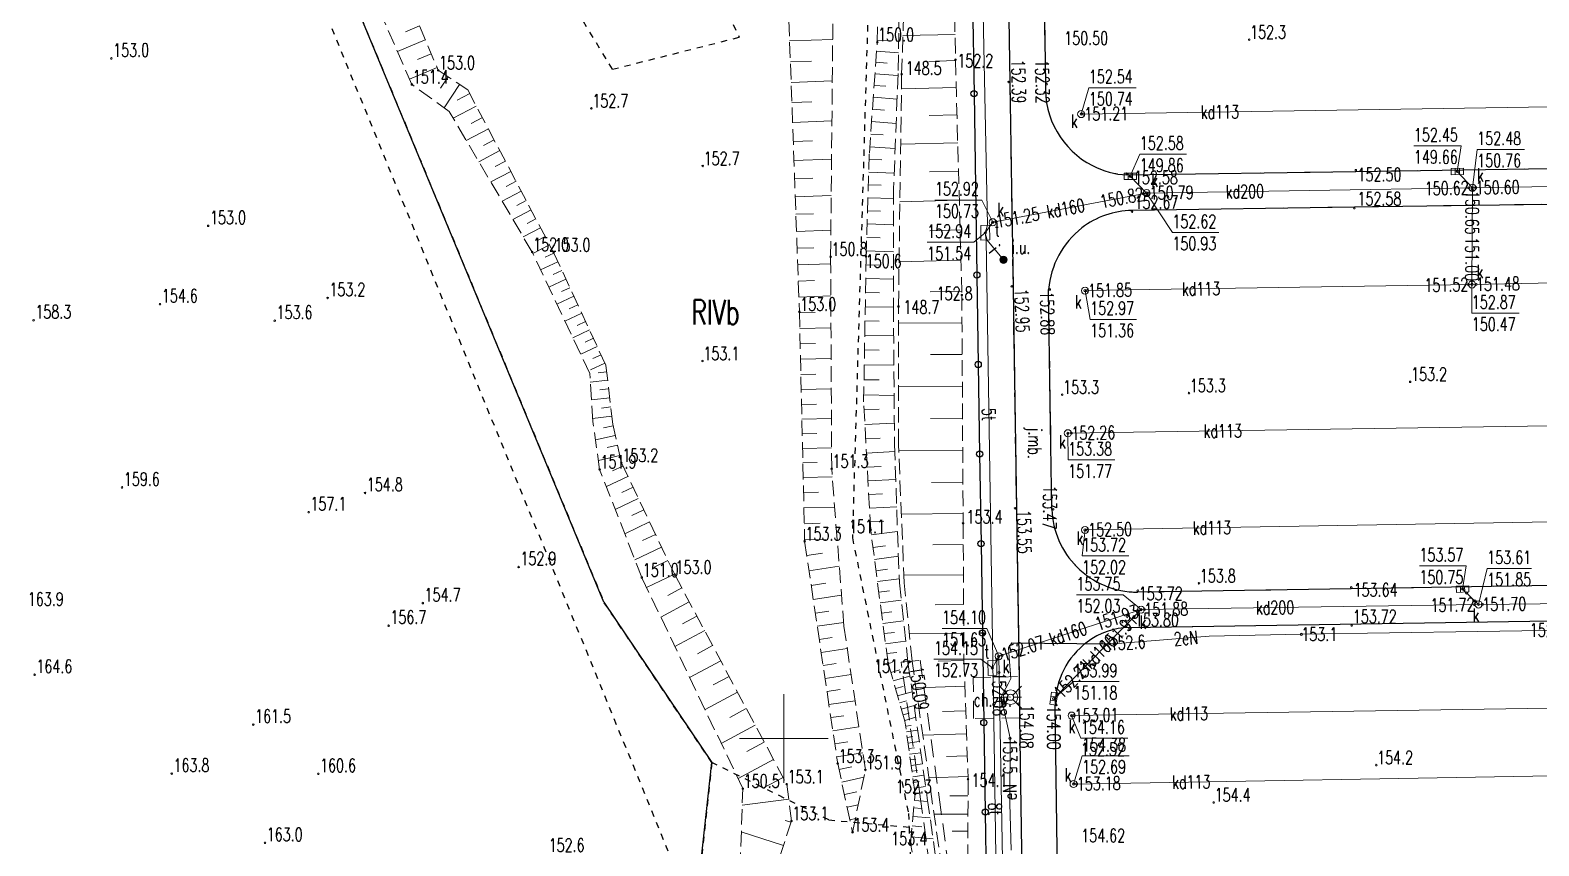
# Model space of a CAD drawing. Header units: metres. Extents: x 7583802 to 7586368, y 5958992 to 5960558.
# Drawn here: x 7585615.1 to 7585785, y 5959187.9 to 5959279.8 of the extents above; entities that cross this region are included whole.
import ezdxf
from ezdxf.enums import TextEntityAlignment as Align

# ---------------------------------------------------------------- set-up
doc = ezdxf.new("R2010")
doc.units = ezdxf.units.M
for name, pattern in [('1', [0]), ('2', [3, 2, -1]), ('3_1', [0]), ('3_BUBZ02', [2.45, 1.75, -0.7]), ('3_BUBZ02G', [2.45, 1.75, -0.7]), ('3_KTCR02', [3, 2, -1]), ('3_KTJZ01', [4, 3, -1]), ('3_KTKR01', [0]), ('4_1', [0]), ('4_SUOP03_13', [0]), ('4_SUPE_01', [0]), ('4_SUPI_01', [0]), ('4_SUPK_01', [0]), ('4_SUPT_01', [0]), ('4_SUUS22_02', [0]), ('BUF', [0]), ('GUZ', [1.4, 0.7, -0.7])]:
    doc.linetypes.add(name, pattern=pattern)
doc.layers.get('0').update_dxf_attribs({"color": 250, "linetype": 'CONTINUOUS', "lineweight": 100})
for name, color, linetype, lineweight in [('1000_L_1', 7, '1', 18), ('BUBZ_L_1', 7, '3_BUBZ02', 18), ('DZIALKI-G_L_0', 7, '1', 25), ('EBTPO_L_2', 7, '1', 18), ('KONTURY_L_0', 114, '2', 25), ('KONTURY_NR_T_0', 114, 'CONTINUOUS', 25), ('KTCR_E_T_1', 7, 'CONTINUOUS', 15), ('KTCR_L_1', 7, '3_KTCR02', 18), ('KTJZ_E_T_0', 7, 'CONTINUOUS', 15), ('KTJZ_L_0', 7, '3_KTJZ01', 18), ('KTKR_L_0', 7, '3_KTKR01', 25), ('KTOK_L_4', 7, 'CONTINUOUS', 25), ('RTPW_T_0', 7, 'CONTINUOUS', 15), ('RTPW_T_1', 7, 'CONTINUOUS', 15), ('SUOE_L_1', 1, '4_SUOP03_13', 25), ('SUPE_E_T_3', 1, 'CONTINUOUS', 15), ('SUPE_L_3', 1, '4_SUPE_01', 18), ('SUPI_E_T_0', 7, 'CONTINUOUS', 15), ('SUPI_L_0', 7, '4_SUPI_01', 18), ('SUPK_E_T_0', 34, 'CONTINUOUS', 15), ('SUPK_L_0', 34, '4_SUPK_01', 18), ('SUPT_E_T_0', 30, 'CONTINUOUS', 15), ('SUPT_L_0', 30, '4_SUPT_01', 18), ('SUSM_T_1', 7, 'CONTINUOUS', 18), ('SUTE_T_0', 1, 'CONTINUOUS', 18), ('SUTK_T_0', 34, 'CONTINUOUS', 18), ('SUTT_T_0', 30, 'CONTINUOUS', 18), ('SUUI_E_T_6', 7, 'CONTINUOUS', 15), ('SUUI_T_8', 7, 'CONTINUOUS', 18), ('SUUK_E_T_3', 7, 'CONTINUOUS', 15), ('SUUK_T_0', 7, 'CONTINUOUS', 18), ('SUUK_T_4', 7, 'CONTINUOUS', 13), ('SUUT_E_T_3', 7, 'CONTINUOUS', 15), ('SUUT_L_3', 7, '4_SUUS22_02', 13)]:
    doc.layers.add(name, color=color, linetype=linetype, lineweight=lineweight)
doc.styles.get("Standard").update_dxf_attribs({"font": 'Simplex.SHX', "width": 0.75})

# ---------------------------------------------------------------- blocks, each defined once
blk = doc.blocks.new('3_RTPW01')
at = {"linetype": 'CONTINUOUS'}
blk.add_circle((0, 0), 0.09, dxfattribs=at)
blk = doc.blocks.new('3_RTPW02')
at = {"linetype": 'CONTINUOUS'}
blk.add_circle((0, 0), 0.09, dxfattribs=at)
blk = doc.blocks.new('4_SUSM02')
at = {"linetype": 'CONTINUOUS'}
for p, q in [((-1.2542, 0), (-0.35, 0)), ((-0.2482, 0.2459), (-1.2318, 1.2296)), ((0.2437, 0.2459), (1.2274, 1.2296)), ((0.3456, 0), (1.2498, 0)), ((-0.2482, -0.2459), (-1.2318, -1.2296)), ((0.2437, -0.2459), (1.2274, -1.2296))]:
    blk.add_line(p, q, dxfattribs=at)
blk.add_circle((-0.0022, 0), 0.3478, dxfattribs=at)
blk = doc.blocks.new('4_SUPS01_03')
at = {"linetype": 'CONTINUOUS'}
blk.add_circle((0, 0), 0.125, dxfattribs=at)
blk = doc.blocks.new('4_SUPS01_05')
at = {"linetype": 'CONTINUOUS'}
blk.add_circle((0, 0), 0.125, dxfattribs=at)
blk = doc.blocks.new('4_SUPS01_07')
at = {"linetype": 'CONTINUOUS'}
blk.add_circle((0, 0), 0.125, dxfattribs=at)
blk = doc.blocks.new('4_SUUS31_01')
at = {"linetype": 'CONTINUOUS'}
for radius in [0.4, 0.36, 0.32, 0.28, 0.24, 0.2, 0.16, 0.12, 0.08, 0.04, 0.0114]:
    blk.add_circle((0, 0), radius, dxfattribs=at)
blk = doc.blocks.new('4_SUUS05')
at = {"linetype": 'CONTINUOUS'}
for p, q in [((-0.7, -0.35), (-0.7, 0.35)), ((-0.7, 0.35), (0.7, 0.35)), ((-0.24, 0.35), (-0.24, -0.35)), ((0.24, 0.35), (0.24, -0.35)), ((0.7, 0.35), (0.7, -0.35)), ((0.7, -0.35), (-0.7, -0.35))]:
    blk.add_line(p, q, dxfattribs=at)
blk = doc.blocks.new('4_SUUS22_01')
at = {"linetype": 'CONTINUOUS'}
blk.add_circle((0, 0), 0.4, dxfattribs=at)

msp = doc.modelspace()

# ---------------------------------------------------------------- linework, layer by layer
at = {"layer": '1000_L_1', "linetype": '1'}
for p, q in [((7585700, 5959195), (7585700, 5959205)), ((7585695, 5959200), (7585705, 5959200))]:
    msp.add_line(p, q, dxfattribs=at)
at = {"layer": 'BUBZ_L_1', "linetype": '3_BUBZ02G'}
for p, q in [((7585718.7, 5959313.23), (7585719.34, 5959276.48)), ((7585649.42, 5959302.85), (7585661.08, 5959275.29)), ((7585710.53, 5959278.45), (7585710.8, 5959289.65)), ((7585700.49, 5959283.34), (7585701.76, 5959248.09)), ((7585709.64, 5959265.95), (7585710.53, 5959278.45)), ((7585719.34, 5959276.48), (7585720.06, 5959249.98)), ((7585661.08, 5959275.29), (7585664.41, 5959273.08)), ((7585664.41, 5959273.08), (7585674.08, 5959254.76)), ((7585709.27, 5959254.31), (7585709.64, 5959265.95)), ((7585674.08, 5959254.76), (7585679.97, 5959242.04)), ((7585709, 5959237.92), (7585709.27, 5959254.31)), ((7585720.06, 5959249.98), (7585720.2, 5959224.25)), ((7585701.76, 5959248.09), (7585702.35, 5959222.23)), ((7585679.97, 5959242.04), (7585680.74, 5959235.43)), ((7585709.79, 5959223.51), (7585709, 5959237.92)), ((7585680.74, 5959235.43), (7585681.72, 5959231.06)), ((7585681.72, 5959231.06), (7585687.72, 5959218.47)), ((7585711.75, 5959208.49), (7585709.79, 5959223.51)), ((7585720.2, 5959224.25), (7585720.3, 5959208.87)), ((7585702.35, 5959222.23), (7585706.08, 5959197.18)), ((7585687.72, 5959218.47), (7585700.34, 5959194.86)), ((7585713.64, 5959201.98), (7585711.75, 5959208.49)), ((7585720.3, 5959208.87), (7585720.76, 5959195.43)), ((7585714.8, 5959193.78), (7585713.64, 5959201.98)), ((7585706.08, 5959197.18), (7585707.75, 5959189.45)), ((7585700.34, 5959194.86), (7585700.87, 5959190.72)), ((7585720.76, 5959195.43), (7585720.72, 5959183.57)), ((7585714.28, 5959188.18), (7585714.8, 5959193.78)), ((7585700.87, 5959190.72), (7585697.77, 5959181.21)), ((7585715.26, 5959182.36), (7585714.28, 5959188.18))]:
    msp.add_line(p, q, dxfattribs=at)
at = {"layer": 'BUBZ_L_1', "linetype": '3_BUBZ02'}
for p, q in [((7585658.12, 5959273.69), (7585645.49, 5959302.56)), ((7585713.17, 5959289.26), (7585712.87, 5959274.92)), ((7585713.28, 5959274.84), (7585713.74, 5959289.26)), ((7585705.28, 5959254.28), (7585705.54, 5959281.65)), ((7585712.87, 5959274.92), (7585712.37, 5959261.92)), ((7585712.92, 5959248.68), (7585713.28, 5959274.84)), ((7585662.33, 5959270.63), (7585658.12, 5959273.69)), ((7585671.67, 5959254.81), (7585662.33, 5959270.63)), ((7585712.37, 5959261.92), (7585712.35, 5959248.7)), ((7585678.15, 5959241.14), (7585671.67, 5959254.81)), ((7585705.4, 5959230.4), (7585705.28, 5959254.28)), ((7585712.35, 5959248.7), (7585712.47, 5959233.12)), ((7585712.92, 5959233.15), (7585712.92, 5959248.68)), ((7585678.5, 5959235.73), (7585678.15, 5959241.14)), ((7585679.26, 5959230.33), (7585678.5, 5959235.73)), ((7585712.47, 5959233.12), (7585713.02, 5959217.55)), ((7585713.57, 5959217.54), (7585712.92, 5959233.15)), ((7585684.02, 5959218.14), (7585679.26, 5959230.33)), ((7585706.78, 5959212.65), (7585705.4, 5959230.4)), ((7585695.39, 5959194.37), (7585684.02, 5959218.14)), ((7585713.02, 5959217.55), (7585713.99, 5959208.59)), ((7585714.46, 5959208.72), (7585713.57, 5959217.54)), ((7585709.19, 5959196.47), (7585706.78, 5959212.65)), ((7585713.99, 5959208.59), (7585716.17, 5959193.27)), ((7585718.16, 5959182.92), (7585714.46, 5959208.72)), ((7585707.75, 5959189.45), (7585709.19, 5959196.47)), ((7585695, 5959182.96), (7585695.39, 5959194.37)), ((7585716.17, 5959193.27), (7585717.64, 5959182.76))]:
    msp.add_line(p, q, dxfattribs=at)
at = {"layer": 'BUBZ_L_1', "linetype": '3_1'}
for p, q in [((7585658.96, 5959280.29), (7585657.39, 5959279.63)), ((7585659.63, 5959278.72), (7585656.5, 5959277.39)), ((7585700.66, 5959278.6), (7585705.51, 5959278.77)), ((7585710.54, 5959278.68), (7585711.74, 5959278.65)), ((7585719.29, 5959279.31), (7585713.42, 5959279.2)), ((7585660.29, 5959277.15), (7585658.74, 5959276.49)), ((7585700.75, 5959276.23), (7585703.12, 5959276.31)), ((7585710.37, 5959276.19), (7585711.63, 5959276.1)), ((7585710.46, 5959277.45), (7585712.92, 5959277.27)), ((7585719.34, 5959276.37), (7585716.33, 5959276.29)), ((7585660.95, 5959275.6), (7585657.86, 5959274.29)), ((7585662.2, 5959274.55), (7585661.35, 5959273.26)), ((7585710.28, 5959274.89), (7585712.86, 5959274.71)), ((7585663.49, 5959273.69), (7585661.74, 5959271.06)), ((7585700.83, 5959273.91), (7585705.47, 5959274.08)), ((7585710.18, 5959273.58), (7585711.5, 5959273.49)), ((7585719.42, 5959273.36), (7585713.26, 5959273.19)), ((7585665.37, 5959271.25), (7585662.77, 5959269.88)), ((7585664.63, 5959272.66), (7585663.23, 5959271.92)), ((7585700.91, 5959271.64), (7585703.18, 5959271.72)), ((7585710.09, 5959272.24), (7585712.76, 5959272.05)), ((7585666.06, 5959269.95), (7585664.79, 5959269.28)), ((7585700.99, 5959269.42), (7585705.43, 5959269.58)), ((7585709.89, 5959269.5), (7585712.65, 5959269.31)), ((7585709.99, 5959270.89), (7585711.35, 5959270.79)), ((7585719.51, 5959270.28), (7585716.36, 5959270.19)), ((7585666.73, 5959268.68), (7585664.25, 5959267.38)), ((7585709.79, 5959268.1), (7585711.2, 5959268)), ((7585668.02, 5959266.24), (7585665.66, 5959264.99)), ((7585667.38, 5959267.44), (7585666.17, 5959266.81)), ((7585701.07, 5959267.26), (7585703.24, 5959267.33)), ((7585709.69, 5959266.67), (7585712.55, 5959266.47)), ((7585719.59, 5959267.13), (7585713.17, 5959266.96)), ((7585668.65, 5959265.05), (7585667.49, 5959264.45)), ((7585701.15, 5959265.14), (7585705.38, 5959265.29)), ((7585709.62, 5959265.24), (7585711.06, 5959265.19)), ((7585669.26, 5959263.9), (7585667, 5959262.71)), ((7585669.85, 5959262.78), (7585668.75, 5959262.2)), ((7585701.22, 5959263.07), (7585703.29, 5959263.14)), ((7585709.57, 5959263.8), (7585712.44, 5959263.71)), ((7585719.68, 5959263.92), (7585716.4, 5959263.83)), ((7585670.43, 5959261.68), (7585668.28, 5959260.54)), ((7585701.29, 5959261.04), (7585705.35, 5959261.18)), ((7585709.48, 5959260.93), (7585712.37, 5959260.84)), ((7585709.53, 5959262.38), (7585710.96, 5959262.33)), ((7585671.55, 5959259.56), (7585669.5, 5959258.48)), ((7585670.99, 5959260.6), (7585669.95, 5959260.05)), ((7585709.43, 5959259.47), (7585710.9, 5959259.42)), ((7585719.77, 5959260.64), (7585713.08, 5959260.46)), ((7585672.61, 5959257.54), (7585670.67, 5959256.51)), ((7585672.09, 5959258.54), (7585671.09, 5959258.01)), ((7585701.36, 5959259.06), (7585703.35, 5959259.13)), ((7585709.39, 5959257.98), (7585712.36, 5959257.88)), ((7585673.13, 5959256.56), (7585672.18, 5959256.06)), ((7585701.43, 5959257.12), (7585705.31, 5959257.26)), ((7585709.34, 5959256.46), (7585710.85, 5959256.42)), ((7585719.86, 5959257.3), (7585716.45, 5959257.21)), ((7585673.63, 5959255.61), (7585671.76, 5959254.63)), ((7585674.12, 5959254.68), (7585673.14, 5959254.22)), ((7585701.5, 5959255.23), (7585703.4, 5959255.3)), ((7585709.29, 5959254.93), (7585712.36, 5959254.83)), ((7585674.57, 5959253.7), (7585672.62, 5959252.8)), ((7585675.02, 5959252.72), (7585674.05, 5959252.28)), ((7585701.57, 5959253.37), (7585705.28, 5959253.5)), ((7585709.25, 5959253.38), (7585710.81, 5959253.35)), ((7585719.95, 5959253.89), (7585712.99, 5959253.7)), ((7585675.47, 5959251.76), (7585673.54, 5959250.86)), ((7585675.92, 5959250.79), (7585674.96, 5959250.35)), ((7585701.64, 5959251.54), (7585703.46, 5959251.61)), ((7585709.23, 5959251.82), (7585712.35, 5959251.76)), ((7585676.36, 5959249.83), (7585674.45, 5959248.94)), ((7585701.7, 5959249.74), (7585705.3, 5959249.87)), ((7585709.2, 5959250.24), (7585710.78, 5959250.22)), ((7585720.05, 5959250.4), (7585716.49, 5959250.31)), ((7585677.25, 5959247.92), (7585675.35, 5959247.04)), ((7585676.81, 5959248.87), (7585675.85, 5959248.43)), ((7585701.76, 5959247.97), (7585703.54, 5959248.01)), ((7585709.18, 5959248.65), (7585712.35, 5959248.6)), ((7585678.12, 5959246.03), (7585676.24, 5959245.16)), ((7585677.69, 5959246.97), (7585676.74, 5959246.54)), ((7585701.8, 5959246.21), (7585705.32, 5959246.29)), ((7585709.15, 5959247.05), (7585710.76, 5959247.02)), ((7585720.08, 5959246.85), (7585712.92, 5959246.81)), ((7585678.99, 5959244.16), (7585677.13, 5959243.3)), ((7585678.56, 5959245.09), (7585677.62, 5959244.66)), ((7585701.84, 5959244.47), (7585703.59, 5959244.51)), ((7585709.12, 5959245.42), (7585712.38, 5959245.37)), ((7585679.85, 5959242.3), (7585678.23, 5959241.55)), ((7585679.42, 5959243.23), (7585678.49, 5959242.8)), ((7585701.88, 5959242.74), (7585705.34, 5959242.82)), ((7585709.1, 5959243.78), (7585710.74, 5959243.75)), ((7585720.1, 5959243.27), (7585716.51, 5959243.25)), ((7585680.05, 5959241.31), (7585679.1, 5959241.2)), ((7585701.92, 5959241.03), (7585703.63, 5959241.06)), ((7585709.07, 5959242.11), (7585712.4, 5959242.06)), ((7585680.17, 5959240.36), (7585678.21, 5959240.14)), ((7585680.28, 5959239.39), (7585679.28, 5959239.27)), ((7585701.96, 5959239.33), (7585705.35, 5959239.41)), ((7585709.04, 5959240.42), (7585710.73, 5959240.4)), ((7585720.12, 5959239.68), (7585712.92, 5959239.64)), ((7585680.4, 5959238.39), (7585678.34, 5959238.15)), ((7585680.51, 5959237.36), (7585679.46, 5959237.24)), ((7585702, 5959237.65), (7585703.68, 5959237.68)), ((7585709.01, 5959238.72), (7585712.43, 5959238.66)), ((7585709.05, 5959237.02), (7585710.74, 5959237.11)), ((7585680.64, 5959236.31), (7585678.48, 5959236.06)), ((7585702.04, 5959235.98), (7585705.37, 5959236.05)), ((7585709.14, 5959235.37), (7585712.45, 5959235.55)), ((7585720.14, 5959236.08), (7585716.53, 5959236.06)), ((7585681.02, 5959234.16), (7585678.79, 5959233.66)), ((7585680.78, 5959235.23), (7585679.71, 5959234.99)), ((7585702.07, 5959234.32), (7585703.73, 5959234.36)), ((7585709.23, 5959233.75), (7585710.85, 5959233.84)), ((7585681.27, 5959233.04), (7585680.11, 5959232.78)), ((7585702.11, 5959232.69), (7585705.39, 5959232.76)), ((7585709.32, 5959232.16), (7585712.5, 5959232.33)), ((7585720.16, 5959232.48), (7585712.95, 5959232.44)), ((7585681.54, 5959231.88), (7585679.12, 5959231.34)), ((7585681.89, 5959230.7), (7585680.72, 5959230.15)), ((7585702.15, 5959231.06), (7585703.77, 5959231.1)), ((7585709.4, 5959230.58), (7585710.98, 5959230.67)), ((7585682.45, 5959229.53), (7585680.02, 5959228.38)), ((7585702.19, 5959229.42), (7585705.47, 5959229.5)), ((7585709.49, 5959229.02), (7585712.61, 5959229.19)), ((7585720.17, 5959228.87), (7585716.64, 5959228.85)), ((7585683.62, 5959227.06), (7585681.02, 5959225.82)), ((7585683.03, 5959228.32), (7585681.77, 5959227.72)), ((7585702.22, 5959227.73), (7585703.91, 5959227.77)), ((7585709.57, 5959227.48), (7585711.12, 5959227.56)), ((7585684.25, 5959225.76), (7585682.9, 5959225.12)), ((7585702.26, 5959226), (7585705.74, 5959226.08)), ((7585709.66, 5959225.94), (7585712.72, 5959226.11)), ((7585720.19, 5959225.34), (7585713.25, 5959225.3)), ((7585684.89, 5959224.41), (7585682.09, 5959223.08)), ((7585702.3, 5959224.21), (7585704.09, 5959224.25)), ((7585709.74, 5959224.43), (7585711.26, 5959224.51)), ((7585685.55, 5959223.01), (7585684.11, 5959222.32)), ((7585702.35, 5959222.38), (7585704.71, 5959222.43)), ((7585709.86, 5959222.95), (7585712.82, 5959223.33)), ((7585720.22, 5959221.86), (7585716.8, 5959221.84)), ((7585686.25, 5959221.56), (7585683.24, 5959220.13)), ((7585702.59, 5959220.61), (7585704.36, 5959220.87)), ((7585710.05, 5959221.54), (7585711.46, 5959221.72)), ((7585710.22, 5959220.19), (7585712.91, 5959220.54)), ((7585687.7, 5959218.51), (7585684.56, 5959217.01)), ((7585686.96, 5959220.06), (7585685.4, 5959219.32)), ((7585702.84, 5959218.91), (7585706.25, 5959219.41)), ((7585710.39, 5959218.91), (7585711.68, 5959219.07)), ((7585720.24, 5959218.45), (7585713.53, 5959218.41)), ((7585688.52, 5959216.97), (7585686.95, 5959216.13)), ((7585703.09, 5959217.26), (7585704.74, 5959217.51)), ((7585710.55, 5959217.68), (7585713, 5959218)), ((7585689.36, 5959215.4), (7585686.15, 5959213.69)), ((7585703.33, 5959215.67), (7585706.51, 5959216.14)), ((7585710.71, 5959216.48), (7585711.9, 5959216.64)), ((7585710.86, 5959215.3), (7585713.23, 5959215.61)), ((7585720.26, 5959215.1), (7585717.04, 5959215.08)), ((7585690.22, 5959213.8), (7585688.58, 5959212.92)), ((7585703.56, 5959214.13), (7585705.09, 5959214.36)), ((7585711.01, 5959214.13), (7585712.19, 5959214.28)), ((7585691.1, 5959212.16), (7585687.74, 5959210.36)), ((7585703.78, 5959212.65), (7585706.75, 5959213.09)), ((7585711.17, 5959212.97), (7585713.48, 5959213.27)), ((7585711.32, 5959211.82), (7585712.46, 5959211.97)), ((7585720.28, 5959211.88), (7585714.15, 5959211.84)), ((7585691.99, 5959210.48), (7585690.28, 5959209.56)), ((7585704, 5959211.18), (7585705.46, 5959211.4)), ((7585704.21, 5959209.71), (7585707.15, 5959210.15)), ((7585711.46, 5959210.69), (7585713.73, 5959210.98)), ((7585692.91, 5959208.76), (7585689.4, 5959206.89)), ((7585704.43, 5959208.24), (7585705.9, 5959208.46)), ((7585711.61, 5959209.57), (7585712.73, 5959209.71)), ((7585711.76, 5959208.46), (7585712.2, 5959208.59)), ((7585720.3, 5959208.81), (7585717.39, 5959208.71)), ((7585693.85, 5959207.01), (7585692.05, 5959206.05)), ((7585704.65, 5959206.77), (7585707.59, 5959207.21)), ((7585712.05, 5959207.45), (7585713.06, 5959207.74)), ((7585712.33, 5959206.51), (7585714.21, 5959207.05)), ((7585694.8, 5959205.22), (7585691.14, 5959203.26)), ((7585704.87, 5959205.3), (7585706.34, 5959205.52)), ((7585712.58, 5959205.63), (7585713.46, 5959205.88)), ((7585712.82, 5959204.81), (7585714.46, 5959205.28)), ((7585720.4, 5959205.9), (7585714.89, 5959205.71)), ((7585695.78, 5959203.38), (7585693.91, 5959202.38)), ((7585705.09, 5959203.83), (7585708.03, 5959204.27)), ((7585713.04, 5959204.04), (7585713.81, 5959204.26)), ((7585713.25, 5959203.33), (7585714.68, 5959203.74)), ((7585720.5, 5959203.14), (7585717.89, 5959203.05)), ((7585696.79, 5959201.51), (7585692.95, 5959199.46)), ((7585705.31, 5959202.36), (7585706.78, 5959202.58)), ((7585713.44, 5959202.66), (7585714.11, 5959202.85)), ((7585713.62, 5959202.03), (7585714.87, 5959202.4)), ((7585713.72, 5959201.4), (7585714.35, 5959201.49)), ((7585705.53, 5959200.89), (7585708.47, 5959201.33)), ((7585713.81, 5959200.77), (7585715.08, 5959200.95)), ((7585713.9, 5959200.14), (7585714.53, 5959200.23)), ((7585720.59, 5959200.54), (7585715.66, 5959200.37)), ((7585697.81, 5959199.6), (7585695.85, 5959198.55)), ((7585705.75, 5959199.42), (7585707.22, 5959199.64)), ((7585705.96, 5959197.95), (7585708.9, 5959198.39)), ((7585713.99, 5959199.5), (7585715.26, 5959199.68)), ((7585714.08, 5959198.87), (7585714.71, 5959198.96)), ((7585714.17, 5959198.23), (7585715.44, 5959198.41)), ((7585720.67, 5959198.07), (7585718.34, 5959197.99)), ((7585698.86, 5959197.64), (7585694.85, 5959195.5)), ((7585706.22, 5959196.51), (7585707.66, 5959196.82)), ((7585714.26, 5959197.6), (7585714.89, 5959197.69)), ((7585714.35, 5959196.97), (7585715.62, 5959197.15)), ((7585714.44, 5959196.33), (7585715.07, 5959196.42)), ((7585699.93, 5959195.63), (7585697.66, 5959194.42)), ((7585706.53, 5959195.1), (7585709.02, 5959195.64)), ((7585714.53, 5959195.7), (7585715.8, 5959195.88)), ((7585714.62, 5959195.06), (7585715.25, 5959195.15)), ((7585720.75, 5959195.74), (7585716.34, 5959195.59)), ((7585700.56, 5959193.18), (7585695.33, 5959192.51)), ((7585706.83, 5959193.69), (7585708.25, 5959193.99)), ((7585714.71, 5959194.42), (7585715.98, 5959194.6)), ((7585714.73, 5959193.04), (7585716.22, 5959192.91)), ((7585714.8, 5959193.79), (7585715.43, 5959193.88)), ((7585720.75, 5959193.54), (7585718.69, 5959193.55)), ((7585707.14, 5959192.27), (7585708.38, 5959192.54)), ((7585714.56, 5959191.24), (7585716.48, 5959191.07)), ((7585714.65, 5959192.2), (7585715.5, 5959192.12)), ((7585720.75, 5959191.48), (7585716.93, 5959191.49)), ((7585699.97, 5959187.97), (7585695.22, 5959189.51)), ((7585700.82, 5959190.57), (7585700.15, 5959190.79)), ((7585707.44, 5959190.86), (7585708.07, 5959191)), ((7585714.46, 5959190.16), (7585715.55, 5959190.06)), ((7585720.74, 5959189.57), (7585718.97, 5959189.58)), ((7585714.35, 5959188.93), (7585716.81, 5959188.7))]:
    msp.add_line(p, q, dxfattribs=at)
msp.add_point((7585707.75, 5959189.45), dxfattribs=at)
at = {"layer": 'DZIALKI-G_L_0', "linetype": '1'}
for p, q in [((7585679.75, 5959215.36), (7585623.45, 5959350.96)), ((7585679.75, 5959215.36), (7585691.9, 5959197.3)), ((7585679.94, 5959087.24), (7585691.9, 5959197.3))]:
    msp.add_line(p, q, dxfattribs=at)
at = {"layer": 'EBTPO_L_2', "linetype": 'BUF', "lineweight": 18}
msp.add_circle((7585725.54, 5959204.66), 0.825, dxfattribs=at)
at = {"layer": 'KONTURY_L_0', "linetype": 'GUZ'}
for p, q in [((7585623.45, 5959350.96), (7585679.75, 5959215.36)), ((7585688.46, 5959293.18), (7585694.97, 5959279.01)), ((7585680.72, 5959275.4), (7585672.88, 5959288.24)), ((7585649.1, 5959280.01), (7585690.01, 5959179.89)), ((7585709.44, 5959280.36), (7585707.73, 5959222.61)), ((7585680.72, 5959275.4), (7585694.97, 5959279.01)), ((7585707.73, 5959222.61), (7585714.04, 5959191.57)), ((7585691.9, 5959197.3), (7585679.75, 5959215.36)), ((7585691.9, 5959197.3), (7585690.01, 5959179.89)), ((7585705.07, 5959190.84), (7585691.9, 5959197.3)), ((7585714.04, 5959191.57), (7585714.11, 5959190.02)), ((7585705.07, 5959190.84), (7585714.11, 5959190.02)), ((7585714.11, 5959190.02), (7585714.74, 5959175.5))]:
    msp.add_line(p, q, dxfattribs=at)
at = {"layer": 'KTCR_L_1', "linetype": '3_KTCR02'}
for p, q in [((7585713.23, 5959208.61), (7585715.37, 5959208.82)), ((7585715.41, 5959193.16), (7585713.23, 5959208.61)), ((7585715.37, 5959208.82), (7585717.51, 5959193.39)), ((7585721.34, 5959206.86), (7585726.5, 5959206.99)), ((7585721.38, 5959202.26), (7585721.34, 5959206.86)), ((7585726.5, 5959206.99), (7585726.57, 5959202.35)), ((7585726.57, 5959202.35), (7585721.38, 5959202.26)), ((7585716.84, 5959182.63), (7585715.41, 5959193.16)), ((7585717.51, 5959193.39), (7585718.89, 5959183.13))]:
    msp.add_line(p, q, dxfattribs=at)
at = {"layer": 'KTJZ_L_0', "linetype": '3_KTJZ01'}
for p, q in [((7585724.97, 5959307), (7585725.47, 5959273.97)), ((7585729.47, 5959273.72), (7585729.2, 5959291.73)), ((7585725.47, 5959273.97), (7585725.65, 5959261.97)), ((7585738.65, 5959263.49), (7585764.43, 5959263.88)), ((7585764.43, 5959263.88), (7585789.46, 5959264.26)), ((7585725.65, 5959261.97), (7585725.82, 5959250.94)), ((7585764.27, 5959259.9), (7585739.23, 5959259.51)), ((7585789.31, 5959260.26), (7585764.27, 5959259.9)), ((7585725.82, 5959250.94), (7585726.02, 5959237.96)), ((7585730.01, 5959237.82), (7585729.82, 5959250.59)), ((7585726.02, 5959237.96), (7585726.2, 5959225.95)), ((7585730.19, 5959225.82), (7585730.01, 5959237.82)), ((7585726.2, 5959225.95), (7585726.39, 5959213.95)), ((7585739.86, 5959216.5), (7585763.91, 5959216.88)), ((7585763.91, 5959216.88), (7585788.92, 5959217.29)), ((7585726.39, 5959213.95), (7585726.5, 5959206.99)), ((7585789, 5959213.29), (7585738.93, 5959212.51)), ((7585726.5, 5959206.99), (7585726.55, 5959203.94)), ((7585726.55, 5959203.94), (7585726.57, 5959202.35)), ((7585730.83, 5959184.79), (7585730.55, 5959203.78)), ((7585726.57, 5959202.35), (7585726.83, 5959184.95))]:
    msp.add_line(p, q, dxfattribs=at)
for centre, radius, start, end in [((7585739.29, 5959273.27), 9.83, 177.3881, 242.5716), ((7585739.13, 5959272.92), 9.44, 242.4268, 267.0879), ((7585739.44, 5959249.81), 9.7, 91.2575, 127.1871), ((7585739.7, 5959249.74), 9.91, 128.1024, 175.0702), ((7585739.91, 5959226.18), 9.72, 182.1455, 224.7417), ((7585739.84, 5959226.16), 9.66, 224.9106, 270.1109), ((7585739.06, 5959204.4), 8.11, 90.9278, 127.0938), ((7585739.54, 5959203.66), 8.99, 126.6755, 179.2287)]:
    msp.add_arc(centre, radius, start, end, dxfattribs=at)
at = {"layer": 'KTKR_L_0', "linetype": '3_KTKR01'}
for p, q in [((7585724.97, 5959307), (7585725.47, 5959273.97)), ((7585729.2, 5959291.73), (7585729.47, 5959273.72)), ((7585725.47, 5959273.97), (7585725.65, 5959261.97)), ((7585738.65, 5959263.49), (7585764.43, 5959263.88)), ((7585764.43, 5959263.88), (7585789.46, 5959264.26)), ((7585725.65, 5959261.97), (7585725.82, 5959250.94)), ((7585739.23, 5959259.51), (7585764.27, 5959259.9)), ((7585764.27, 5959259.9), (7585789.31, 5959260.26)), ((7585725.82, 5959250.94), (7585726.02, 5959237.96)), ((7585730.01, 5959237.82), (7585729.82, 5959250.59)), ((7585726.02, 5959237.96), (7585726.2, 5959225.95)), ((7585730.19, 5959225.82), (7585730.01, 5959237.82)), ((7585726.2, 5959225.95), (7585726.39, 5959213.95)), ((7585763.91, 5959216.88), (7585739.86, 5959216.5)), ((7585788.92, 5959217.29), (7585763.91, 5959216.88)), ((7585726.39, 5959213.95), (7585726.5, 5959206.99)), ((7585738.93, 5959212.51), (7585789, 5959213.29)), ((7585726.5, 5959206.99), (7585726.55, 5959203.94)), ((7585726.55, 5959203.94), (7585726.57, 5959202.35)), ((7585730.83, 5959184.79), (7585730.55, 5959203.78)), ((7585726.57, 5959202.35), (7585726.83, 5959184.95))]:
    msp.add_line(p, q, dxfattribs=at)
for centre, radius, start, end in [((7585739.29, 5959273.27), 9.83, 177.3881, 242.5716), ((7585739.13, 5959272.92), 9.44, 242.4268, 267.0879), ((7585739.44, 5959249.81), 9.7, 91.2575, 127.1871), ((7585739.7, 5959249.74), 9.91, 128.1024, 175.0702), ((7585739.91, 5959226.18), 9.72, 182.1455, 224.7417), ((7585739.84, 5959226.16), 9.66, 224.9106, 270.1109), ((7585739.06, 5959204.4), 8.11, 90.9278, 127.0938), ((7585739.54, 5959203.66), 8.99, 126.6755, 179.2287)]:
    msp.add_arc(centre, radius, start, end, dxfattribs=at)
at = {"layer": 'KTOK_L_4'}
for p, q in [((7585721.26, 5959283.06), (7585721.43, 5959272.64)), ((7585721.43, 5959272.64), (7585721.59, 5959262.22)), ((7585721.59, 5959262.22), (7585721.75, 5959252.22)), ((7585721.75, 5959252.22), (7585721.9, 5959242.14)), ((7585721.9, 5959242.14), (7585722.06, 5959232.05)), ((7585722.06, 5959232.05), (7585722.22, 5959221.97)), ((7585722.22, 5959221.97), (7585722.38, 5959211.88)), ((7585722.38, 5959211.88), (7585722.53, 5959201.8)), ((7585722.53, 5959201.8), (7585722.69, 5959191.72)), ((7585722.69, 5959191.72), (7585722.85, 5959181.63))]:
    msp.add_line(p, q, dxfattribs=at)
for centre in [(7585721.43, 5959272.64), (7585721.75, 5959252.22), (7585721.9, 5959242.14), (7585722.06, 5959232.05), (7585722.22, 5959221.97), (7585722.38, 5959211.88), (7585722.53, 5959201.8), (7585722.69, 5959191.72)]:
    msp.add_circle(centre, 0.35, dxfattribs=at)
at = {"layer": 'SUOE_L_1', "linetype": '4_1'}
msp.add_line((7585725.69, 5959210.78), (7585736.7, 5959210.67), dxfattribs=at)
at = {"layer": 'SUPE_L_3', "linetype": '4_SUPE_01'}
for p, q in [((7585747.92, 5959211.52), (7585758.29, 5959211.75)), ((7585758.29, 5959211.75), (7585778.18, 5959212.08)), ((7585778.18, 5959212.08), (7585788.07, 5959212.23)), ((7585725.3, 5959210.24), (7585725.69, 5959210.78)), ((7585725.39, 5959209.17), (7585725.3, 5959210.24)), ((7585725.69, 5959210.78), (7585736.7, 5959210.67)), ((7585736.7, 5959210.67), (7585737.64, 5959210.7)), ((7585737.64, 5959210.7), (7585747.92, 5959211.52)), ((7585725.56, 5959206.77), (7585725.39, 5959209.17)), ((7585725.27, 5959206.15), (7585725.56, 5959206.77)), ((7585724.47, 5959204.69), (7585725.27, 5959206.15)), ((7585724.47, 5959204.69), (7585725.54, 5959204.66)), ((7585725.49, 5959200.03), (7585724.47, 5959204.69)), ((7585725.48, 5959192.68), (7585725.49, 5959200.03)), ((7585725.62, 5959187.44), (7585725.48, 5959192.68))]:
    msp.add_line(p, q, dxfattribs=at)
at = {"layer": 'SUPI_L_0', "linetype": '4_1'}
for p, q in [((7585722.7, 5959256.98), (7585722.9, 5959256.16)), ((7585722.9, 5959256.16), (7585724.75, 5959253.93))]:
    msp.add_line(p, q, dxfattribs=at)
at = {"layer": 'SUPK_L_0', "linetype": '4_1'}
for p, q in [((7585872.82, 5959272.51), (7585733.5, 5959270.35)), ((7585740.87, 5959261.45), (7585739.03, 5959263.34)), ((7585777.56, 5959262.05), (7585775.86, 5959263.88)), ((7585824.96, 5959262.89), (7585777.56, 5959262.05)), ((7585740.87, 5959261.45), (7585723.53, 5959258.17)), ((7585777.56, 5959262.05), (7585740.87, 5959261.45)), ((7585777.51, 5959251.16), (7585777.56, 5959262.05)), ((7585723.53, 5959258.17), (7585722.7, 5959256.98)), ((7585733.93, 5959250.46), (7585777.51, 5959251.16)), ((7585777.51, 5959251.16), (7585791.03, 5959251.41)), ((7585732, 5959234.4), (7585871.57, 5959236.51)), ((7585871.69, 5959225.89), (7585733.93, 5959223.5)), ((7585778.25, 5959215.11), (7585776.46, 5959216.84)), ((7585740.24, 5959214.53), (7585778.25, 5959215.11)), ((7585778.25, 5959215.11), (7585827.67, 5959215.71)), ((7585724.21, 5959209.27), (7585740.24, 5959214.53)), ((7585740.24, 5959214.53), (7585730.41, 5959204.5)), ((7585724.21, 5959209.27), (7585723.5, 5959207.96)), ((7585725.14, 5959160.26), (7585724.21, 5959209.27)), ((7585732.42, 5959202.59), (7585792.54, 5959203.53)), ((7585732.64, 5959194.88), (7585827.88, 5959196.5))]:
    msp.add_line(p, q, dxfattribs=at)
at = {"layer": 'SUPT_L_0', "linetype": '4_SUPT_01'}
for p, q in [((7585722.95, 5959257.82), (7585721.96, 5959305.36)), ((7585722.95, 5959257.82), (7585722.7, 5959256.98)), ((7585722.79, 5959256.16), (7585722.7, 5959256.98)), ((7585723.53, 5959208.78), (7585722.79, 5959256.16)), ((7585723.53, 5959208.78), (7585723.5, 5959207.96)), ((7585723.57, 5959207.13), (7585723.5, 5959207.96)), ((7585724.34, 5959159.74), (7585723.57, 5959207.13))]:
    msp.add_line(p, q, dxfattribs=at)
at = {"layer": 'SUTK_T_0', "linetype": 'CONTINUOUS'}
for p, q in [((7585733.5, 5959270.35), (7585734.36, 5959273.32)), ((7585734.36, 5959273.32), (7585739.68, 5959273.32)), ((7585770.97, 5959266.77), (7585776.29, 5959266.77)), ((7585775.86, 5959263.88), (7585776.29, 5959266.77)), ((7585777.56, 5959262.05), (7585778.1, 5959266.37)), ((7585778.1, 5959266.37), (7585783.42, 5959266.37)), ((7585739.03, 5959263.34), (7585740.1, 5959265.83)), ((7585740.1, 5959265.83), (7585745.37, 5959265.83)), ((7585740.87, 5959261.45), (7585743.77, 5959257.01)), ((7585717.03, 5959260.67), (7585722.3, 5959260.67)), ((7585723.53, 5959258.17), (7585722.3, 5959260.67)), ((7585743.77, 5959257.01), (7585748.99, 5959257.01)), ((7585777.51, 5959251.16), (7585777.49, 5959247.92)), ((7585733.93, 5959250.46), (7585734.51, 5959247.23)), ((7585777.49, 5959247.92), (7585782.81, 5959247.92)), ((7585734.51, 5959247.23), (7585739.72, 5959247.23)), ((7585732, 5959234.4), (7585732.03, 5959231.39)), ((7585732.03, 5959231.39), (7585737.29, 5959231.39)), ((7585733.93, 5959223.5), (7585733.6, 5959220.57)), ((7585733.6, 5959220.57), (7585738.87, 5959220.57)), ((7585771.59, 5959219.45), (7585776.85, 5959219.45)), ((7585776.46, 5959216.84), (7585776.85, 5959219.45)), ((7585778.25, 5959215.11), (7585779.23, 5959219.17)), ((7585779.23, 5959219.17), (7585784.22, 5959219.17)), ((7585732.97, 5959216.19), (7585738.24, 5959216.19)), ((7585740.24, 5959214.53), (7585738.24, 5959216.19)), ((7585717.83, 5959212.41), (7585722.88, 5959212.41)), ((7585724.21, 5959209.27), (7585722.88, 5959212.41)), ((7585730.41, 5959204.5), (7585732.63, 5959206.42)), ((7585732.63, 5959206.42), (7585737.79, 5959206.42)), ((7585732.42, 5959202.59), (7585733.47, 5959200.04)), ((7585733.47, 5959200.04), (7585738.74, 5959200.04)), ((7585732.64, 5959194.88), (7585733.6, 5959198.06)), ((7585733.6, 5959198.06), (7585738.92, 5959198.06))]:
    msp.add_line(p, q, dxfattribs=at)
at = {"layer": 'SUTT_T_0', "linetype": 'CONTINUOUS'}
for p, q in [((7585716.16, 5959255.91), (7585721.42, 5959255.91)), ((7585722.7, 5959256.98), (7585721.42, 5959255.91)), ((7585716.92, 5959208.95), (7585722.18, 5959208.95)), ((7585723.5, 5959207.96), (7585722.18, 5959208.95))]:
    msp.add_line(p, q, dxfattribs=at)
at = {"layer": 'SUUT_L_3', "linetype": '4_SUUS22_02'}
for p, q in [((7585722.21, 5959257.8), (7585723.19, 5959257.82)), ((7585722.21, 5959256.15), (7585722.21, 5959257.8)), ((7585723.19, 5959257.82), (7585723.21, 5959256.17)), ((7585723.21, 5959256.17), (7585722.21, 5959256.15)), ((7585722.98, 5959208.77), (7585723.98, 5959208.79)), ((7585723.01, 5959207.12), (7585722.98, 5959208.77)), ((7585723.98, 5959208.79), (7585724.01, 5959207.14)), ((7585724.01, 5959207.14), (7585723.01, 5959207.12))]:
    msp.add_line(p, q, dxfattribs=at)

# ---------------------------------------------------------------- block references
at = {"layer": 'RTPW_T_0'}
for p in [(7585710.53, 5959278.45), (7585752.42, 5959278.73), (7585624.28, 5959276.62), (7585719.34, 5959276.48), (7585661.08, 5959275.29), (7585713.28, 5959274.84), (7585658.12, 5959273.69), (7585678.34, 5959271), (7585690.88, 5959264.51), (7585635.18, 5959257.76), (7585671.67, 5959254.81), (7585674.08, 5959254.76), (7585705.28, 5959254.28), (7585709.27, 5959254.31), (7585629.76, 5959248.94), (7585648.63, 5959249.64), (7585720.06, 5959249.98), (7585701.76, 5959248.09), (7585712.92, 5959248.68), (7585615.51, 5959247.12), (7585642.68, 5959247.07), (7585690.85, 5959242.53), (7585731.36, 5959238.75), (7585745.64, 5959238.92), (7585770.55, 5959240.19), (7585679.26, 5959230.33), (7585681.72, 5959231.06), (7585705.4, 5959230.4), (7585625.48, 5959228.29), (7585652.84, 5959227.67), (7585646.49, 5959225.51), (7585709.79, 5959223.51), (7585720.2, 5959224.25), (7585702.35, 5959222.23), (7585670.14, 5959219.33), (7585687.72, 5959218.47), (7585684.02, 5959218.14), (7585746.76, 5959217.5), (7585659.35, 5959215.26), (7585655.5, 5959212.72), (7585711.75, 5959208.49), (7585615.63, 5959207.19), (7585640.26, 5959201.57), (7585706.08, 5959197.18), (7585709.19, 5959196.47), (7585766.73, 5959197.01), (7585631.07, 5959196.05), (7585647.58, 5959196.03), (7585700.34, 5959194.86), (7585720.76, 5959195.43), (7585695.39, 5959194.37), (7585714.8, 5959193.78), (7585748.43, 5959192.8), (7585700.87, 5959190.72), (7585707.75, 5959189.45), (7585641.57, 5959188.26), (7585714.28, 5959188.18)]:
    msp.add_blockref('3_RTPW01', p, dxfattribs=at)
at = {"layer": 'RTPW_T_1'}
for p in [(7585725.32, 5959273.97), (7585729.62, 5959273.72), (7585738.65, 5959263.64), (7585764.43, 5959264.03), (7585739.23, 5959259.36), (7585764.27, 5959259.75), (7585725.67, 5959250.94), (7585729.97, 5959250.59), (7585726.05, 5959225.95), (7585730.34, 5959225.82), (7585739.86, 5959216.65), (7585763.91, 5959217.03), (7585738.93, 5959212.36), (7585763.97, 5959212.74), (7585714.21, 5959208.66), (7585726.4, 5959203.94), (7585730.7, 5959203.78)]:
    msp.add_blockref('3_RTPW02', p, dxfattribs=at)
at = {"layer": 'SUSM_T_1'}
msp.add_blockref('4_SUSM02', (7585725.54, 5959204.66), dxfattribs=at)
at = {"layer": 'SUTE_T_0'}
for p in [(7585758.29, 5959211.75), (7585736.7, 5959210.67), (7585725.49, 5959200.03)]:
    msp.add_blockref('4_SUPS01_03', p, dxfattribs=at)
at = {"layer": 'SUTK_T_0'}
for p in [(7585733.5, 5959270.35), (7585733.75, 5959270.35), (7585739.03, 5959263.34), (7585775.86, 5959263.88), (7585740.5, 5959261.38), (7585740.87, 5959261.45), (7585741.12, 5959261.45), (7585777.14, 5959262.04), (7585777.56, 5959262.05), (7585777.56, 5959261.8), (7585777.93, 5959262.06), (7585723.53, 5959258.17), (7585723.91, 5959258.24), (7585777.1, 5959251.15), (7585777.51, 5959251.16), (7585777.51, 5959251.53), (7585777.96, 5959251.17), (7585733.93, 5959250.46), (7585734.18, 5959250.46), (7585732, 5959234.4), (7585732.39, 5959234.41), (7585733.93, 5959223.5), (7585734.18, 5959223.5), (7585776.46, 5959216.84), (7585776.92, 5959216.4), (7585777.79, 5959215.1), (7585777.84, 5959215.5), (7585778.25, 5959215.11), (7585778.67, 5959215.12), (7585739.46, 5959213.74), (7585739.85, 5959214.4), (7585740.24, 5959214.53), (7585740.6, 5959214.54), (7585724.01, 5959208.91), (7585724.21, 5959209.27), (7585724.57, 5959209.39), (7585724.24, 5959207.45), (7585730.8, 5959204.9), (7585730.41, 5959204.5), (7585732.42, 5959202.59), (7585732.67, 5959202.59), (7585732.64, 5959194.88), (7585733, 5959194.89)]:
    msp.add_blockref('4_SUPS01_05', p, dxfattribs=at)
at = {"layer": 'SUTT_T_0'}
for p in [(7585722.7, 5959256.98), (7585723.5, 5959207.96)]:
    msp.add_blockref('4_SUPS01_07', p, dxfattribs=at)
at = {"layer": 'SUUI_T_8'}
msp.add_blockref('4_SUUS31_01', (7585724.75, 5959253.93), dxfattribs=at)
at = {"layer": 'SUUK_T_0'}
for p, rotation in [((7585739.03, 5959263.34), 0.7963353977974716), ((7585775.86, 5959263.88), 0.9273930675916764), ((7585776.46, 5959216.84), 2.0545928466972203), ((7585730.41, 5959204.5), 261.3117031731313)]:
    msp.add_blockref('4_SUUS05', p, dxfattribs=dict(at, rotation=rotation))
at = {"layer": 'SUUK_T_4'}
for p in [(7585733.5, 5959270.35), (7585740.87, 5959261.45), (7585777.56, 5959262.05), (7585723.53, 5959258.17), (7585733.93, 5959250.46), (7585777.51, 5959251.16), (7585732, 5959234.4), (7585733.93, 5959223.5), (7585778.25, 5959215.11), (7585740.24, 5959214.53), (7585724.21, 5959209.27), (7585732.42, 5959202.59), (7585732.64, 5959194.88)]:
    msp.add_blockref('4_SUUS22_01', p, dxfattribs=at)

# ---------------------------------------------------------------- texts
at = {"layer": 'KONTURY_NR_T_0', "width": 0.7}
msp.add_text('RIVb', height=2.75, dxfattribs=at).set_placement((7585689.61, 5959249.41), align=Align.TOP_LEFT)
at = {"layer": 'KTCR_E_T_1', "width": 0.7}
msp.add_text('ch.zw.', height=1.5, dxfattribs=at).set_placement((7585723.55, 5959204.37), align=Align.MIDDLE)
at = {"layer": 'KTJZ_E_T_0', "width": 0.7}
msp.add_text('j.mb.', height=1.5, rotation=268.5679, dxfattribs=at).set_placement((7585728.08, 5959233.27), align=Align.MIDDLE)
at = {"layer": 'RTPW_T_0', "width": 0.7}
for s, p in [('150.0', (7585710.63, 5959278.55)), ('152.3', (7585752.52, 5959278.83)), ('153.0', (7585624.48, 5959276.82)), ('153.0', (7585661.18, 5959275.39)), ('148.5', (7585713.73, 5959274.79)), ('152.2', (7585719.55, 5959275.61)), ('151.4', (7585658.22, 5959273.79)), ('152.7', (7585678.44, 5959271.1)), ('152.7', (7585690.98, 5959264.61)), ('153.0', (7585635.38, 5959257.96)), ('152.0', (7585671.77, 5959254.91)), ('153.0', (7585674.18, 5959254.86)), ('150.8', (7585705.38, 5959254.38)), ('150.6', (7585709.23, 5959253.03)), ('153.2', (7585648.83, 5959249.84)), ('152.8', (7585717.22, 5959249.39)), ('154.6', (7585629.96, 5959249.14)), ('153.0', (7585701.86, 5959248.19)), ('148.7', (7585713.48, 5959247.86)), ('158.3', (7585615.71, 5959247.32)), ('153.6', (7585642.88, 5959247.27)), ('153.1', (7585690.95, 5959242.63)), ('153.3', (7585745.74, 5959239.02)), ('153.2', (7585770.65, 5959240.29)), ('153.3', (7585731.46, 5959238.85)), ('153.2', (7585681.82, 5959231.16)), ('151.3', (7585705.5, 5959230.5)), ('151.9', (7585679.36, 5959230.43)), ('159.6', (7585625.68, 5959228.49)), ('154.8', (7585653.04, 5959227.87)), ('157.1', (7585646.69, 5959225.71)), ('153.4', (7585720.59, 5959224.24)), ('153.3', (7585702.45, 5959222.33)), ('151.1', (7585707.35, 5959223.16)), ('152.9', (7585670.34, 5959219.53)), ('151.0', (7585684.12, 5959218.24)), ('153.0', (7585687.82, 5959218.57)), ('153.8', (7585746.86, 5959217.6)), ('154.7', (7585659.55, 5959215.46)), ('163.9', (7585614.86, 5959214.97)), ('156.7', (7585655.7, 5959212.92)), ('164.6', (7585615.83, 5959207.39)), ('151.2', (7585710.17, 5959207.42)), ('161.5', (7585640.46, 5959201.77)), ('153.3', (7585706.18, 5959197.28)), ('151.9', (7585709.29, 5959196.57)), ('154.2', (7585766.83, 5959197.11)), ('163.8', (7585631.27, 5959196.25)), ('160.6', (7585647.78, 5959196.23)), ('153.1', (7585700.44, 5959194.96)), ('150.5', (7585695.49, 5959194.47)), ('152.3', (7585712.63, 5959193.85)), ('154.1', (7585721.15, 5959194.56)), ('154.4', (7585748.53, 5959192.9)), ('153.1', (7585700.97, 5959190.82)), ('163.0', (7585641.77, 5959188.46)), ('153.4', (7585707.85, 5959189.55)), ('152.6', (7585673.52, 5959187.24)), ('153.4', (7585712.1, 5959187.99))]:
    msp.add_text(s, height=1.5, dxfattribs=at).set_placement(p)
at = {"layer": 'RTPW_T_1', "width": 0.7}
for s, rotation, p in [('152.39', 271.1947, (7585725.65, 5959276.47)), ('152.32', 270.436, (7585728.36, 5959276.47)), ('152.95', 272.0559, (7585726, 5959250.65)), ('152.88', 271.2929, (7585728.88, 5959250.36)), ('153.47', 269.1745, (7585729.26, 5959228.52)), ('153.55', 270.9872, (7585726.31, 5959225.74)), ('150.09', 277.8831, (7585714.19, 5959208.02)), ('154.08', 269.2783, (7585726.66, 5959203.81)), ('154.00', 269.9252, (7585729.68, 5959203.71))]:
    msp.add_text(s, height=1.5, rotation=rotation, dxfattribs=at).set_placement(p)
for s, p in [('152.50', (7585764.62, 5959262.78)), ('152.58', (7585739.44, 5959262.46)), ('152.67', (7585739.5, 5959259.67)), ('152.58', (7585764.61, 5959260.05)), ('153.72', (7585739.98, 5959215.58)), ('153.64', (7585764.18, 5959216)), ('153.80', (7585739.55, 5959212.62)), ('153.72', (7585764.09, 5959213))]:
    msp.add_text(s, height=1.5, dxfattribs=at).set_placement(p)
at = {"layer": 'SUPE_E_T_3', "width": 0.7}
for s, rotation, p in [('2eN', 4.5989, (7585745.28, 5959211.31)), ('eN', 89.9688, (7585725.48, 5959193.98))]:
    msp.add_text(s, height=1.5, rotation=rotation, dxfattribs=at).set_placement(p, align=Align.MIDDLE)
at = {"layer": 'SUPI_E_T_0', "width": 0.7}
msp.add_text('i', height=1.5, rotation=309.6741, dxfattribs=at).set_placement((7585723.75, 5959255.14), align=Align.MIDDLE)
at = {"layer": 'SUPK_E_T_0', "width": 0.7}
for s, rotation, p in [('kd113', 0.8882, (7585749.12, 5959270.59)), ('kd200', 0.9369, (7585751.94, 5959261.63)), ('kd160', 10.7114, (7585731.75, 5959259.72)), ('kd113', 0.9202, (7585747, 5959250.67)), ('kd113', 0.8661, (7585749.44, 5959234.66)), ('kd113', 0.9939, (7585748.22, 5959223.75)), ('kd200', 0.8742, (7585755.34, 5959214.76)), ('kd160', 18.1665, (7585732.02, 5959211.83)), ('kd160', 45.577, (7585735.6, 5959209.79)), ('kd113', 0.8958, (7585745.63, 5959202.8)), ('kd113', 0.9745, (7585745.9, 5959195.11))]:
    msp.add_text(s, height=1.5, rotation=rotation, dxfattribs=at).set_placement(p, align=Align.MIDDLE)
at = {"layer": 'SUPT_E_T_0', "width": 0.7}
for s, rotation, p in [('5t', 270.8948, (7585723.1, 5959236.52)), ('8t', 270.9368, (7585723.82, 5959192.07))]:
    msp.add_text(s, height=1.5, rotation=rotation, dxfattribs=at).set_placement(p, align=Align.MIDDLE)
at = {"layer": 'SUTE_T_0', "width": 0.7}
for s, rotation, p in [('152.6', 3.79, (7585736.7, 5959210.67)), ('153.5', 269.9454, (7585725.49, 5959200.03))]:
    msp.add_text(s, height=1.5, rotation=rotation, dxfattribs=at).set_placement(p, align=Align.MIDDLE_LEFT)
msp.add_text('153.1', height=1.5, dxfattribs=at).set_placement((7585758.29, 5959211.75), align=Align.MIDDLE_LEFT)
msp.add_text('152.9', height=1.5, dxfattribs=at).set_placement((7585788.07, 5959212.23), align=Align.MIDDLE_RIGHT)
at = {"layer": 'SUTK_T_0', "width": 0.7}
for s, p in [('150.50', (7585731.59, 5959279.67)), ('152.54', (7585734.36, 5959275.32)), ('150.74', (7585734.36, 5959272.82)), ('152.58', (7585740.1, 5959267.83)), ('152.45', (7585770.97, 5959268.77)), ('152.48', (7585778.1, 5959268.37)), ('149.66', (7585770.97, 5959266.27)), ('149.86', (7585740.1, 5959265.33)), ('150.76', (7585778.1, 5959265.87)), ('152.92', (7585717.03, 5959262.67)), ('150.73', (7585717.03, 5959260.17)), ('152.62', (7585743.77, 5959259.01)), ('150.93', (7585743.77, 5959256.51)), ('152.97', (7585734.51, 5959249.23)), ('152.87', (7585777.49, 5959249.92)), ('150.47', (7585777.49, 5959247.42)), ('151.36', (7585734.51, 5959246.73)), ('153.38', (7585732.03, 5959233.39)), ('151.77', (7585732.03, 5959230.89)), ('153.72', (7585733.6, 5959222.57)), ('153.57', (7585771.59, 5959221.45)), ('153.61', (7585779.23, 5959221.17)), ('152.02', (7585733.6, 5959220.07)), ('150.75', (7585771.59, 5959218.95)), ('151.85', (7585779.23, 5959218.67)), ('153.75', (7585732.97, 5959218.19)), ('152.03', (7585732.97, 5959215.69)), ('154.10', (7585717.83, 5959214.41)), ('151.63', (7585717.83, 5959211.91)), ('153.99', (7585732.63, 5959208.42)), ('151.18', (7585732.63, 5959205.92)), ('154.16', (7585733.47, 5959202.04)), ('154.38', (7585733.6, 5959200.06)), ('152.52', (7585733.47, 5959199.54)), ('152.69', (7585733.6, 5959197.56)), ('154.62', (7585733.5, 5959189.83))]:
    msp.add_text(s, height=1.5, dxfattribs=at).set_placement(p, align=Align.TOP_LEFT)
for s, rotation, p in [('151.21', 0.8882, (7585733.85, 5959270.36)), ('150.60', 1.0153, (7585777.93, 5959262.06)), ('150.79', 0.9369, (7585741.21, 5959261.46)), ('150.65', 269.7369, (7585777.56, 5959261.7)), ('151.25', 10.7114, (7585723.91, 5959258.24)), ('151.85', 0.9202, (7585734.27, 5959250.47)), ('151.48', 1.0594, (7585777.96, 5959251.17)), ('152.26', 0.8661, (7585732.39, 5959234.41)), ('152.50', 0.9939, (7585734.28, 5959223.51)), ('151.88', 0.8742, (7585740.6, 5959214.54)), ('151.70', 0.6956, (7585778.67, 5959215.12)), ('152.07', 18.1665, (7585724.57, 5959209.39)), ('152.21', 45.577, (7585730.8, 5959204.9)), ('152.08', 271.0871, (7585724.24, 5959207.45)), ('153.01', 0.8958, (7585732.75, 5959202.6)), ('153.18', 0.9745, (7585733, 5959194.89))]:
    msp.add_text(s, height=1.5, rotation=rotation, dxfattribs=at).set_placement(p, align=Align.MIDDLE_LEFT)
for s, rotation, p in [('150.62', 0.9369, (7585777.14, 5959262.04)), ('150.82', 10.7114, (7585740.5, 5959261.38)), ('151.00', 269.7369, (7585777.51, 5959251.53)), ('151.52', 0.9202, (7585777.1, 5959251.15)), ('151.93', 18.1665, (7585739.85, 5959214.4)), ('151.72', 0.8742, (7585777.79, 5959215.1)), ('151.91', 45.577, (7585739.46, 5959213.74))]:
    msp.add_text(s, height=1.5, rotation=rotation, dxfattribs=at).set_placement(p, align=Align.MIDDLE_RIGHT)
at = {"layer": 'SUTT_T_0', "width": 0.7}
for s, p in [('152.94', (7585716.16, 5959257.91)), ('151.54', (7585716.16, 5959255.41)), ('154.15', (7585716.92, 5959210.95)), ('152.73', (7585716.92, 5959208.45))]:
    msp.add_text(s, height=1.5, dxfattribs=at).set_placement(p, align=Align.TOP_LEFT)
at = {"layer": 'SUUI_E_T_6', "width": 0.7}
msp.add_text('i.u.', height=1.5, dxfattribs=at).set_placement((7585725.66, 5959254.6))
at = {"layer": 'SUUK_E_T_3', "width": 0.7}
for p in [(7585733.09, 5959270.3), (7585733.55, 5959249.96), (7585731.77, 5959234.17), (7585733.74, 5959223.33), (7585778.33, 5959214.65), (7585732.85, 5959202.11)]:
    msp.add_text('k', height=1.5, dxfattribs=at).set_placement(p, align=Align.TOP_RIGHT)
for p in [(7585741.37, 5959262.15), (7585778.06, 5959262.75), (7585724.03, 5959258.87), (7585778.01, 5959251.86)]:
    msp.add_text('k', height=1.5, dxfattribs=at).set_placement(p)
for p in [(7585740.06, 5959213.86), (7585724.66, 5959208.87)]:
    msp.add_text('k', height=1.5, dxfattribs=at).set_placement(p, align=Align.TOP_LEFT)
msp.add_text('k', height=1.5, dxfattribs=at).set_placement((7585732.4, 5959195.15), align=Align.RIGHT)
at = {"layer": 'SUUT_E_T_3', "width": 0.7}
for p in [(7585723.76, 5959256.6), (7585722.61, 5959209.05)]:
    msp.add_text('t', height=1.5, dxfattribs=at).set_placement(p)

doc.saveas('drawing.dxf')
